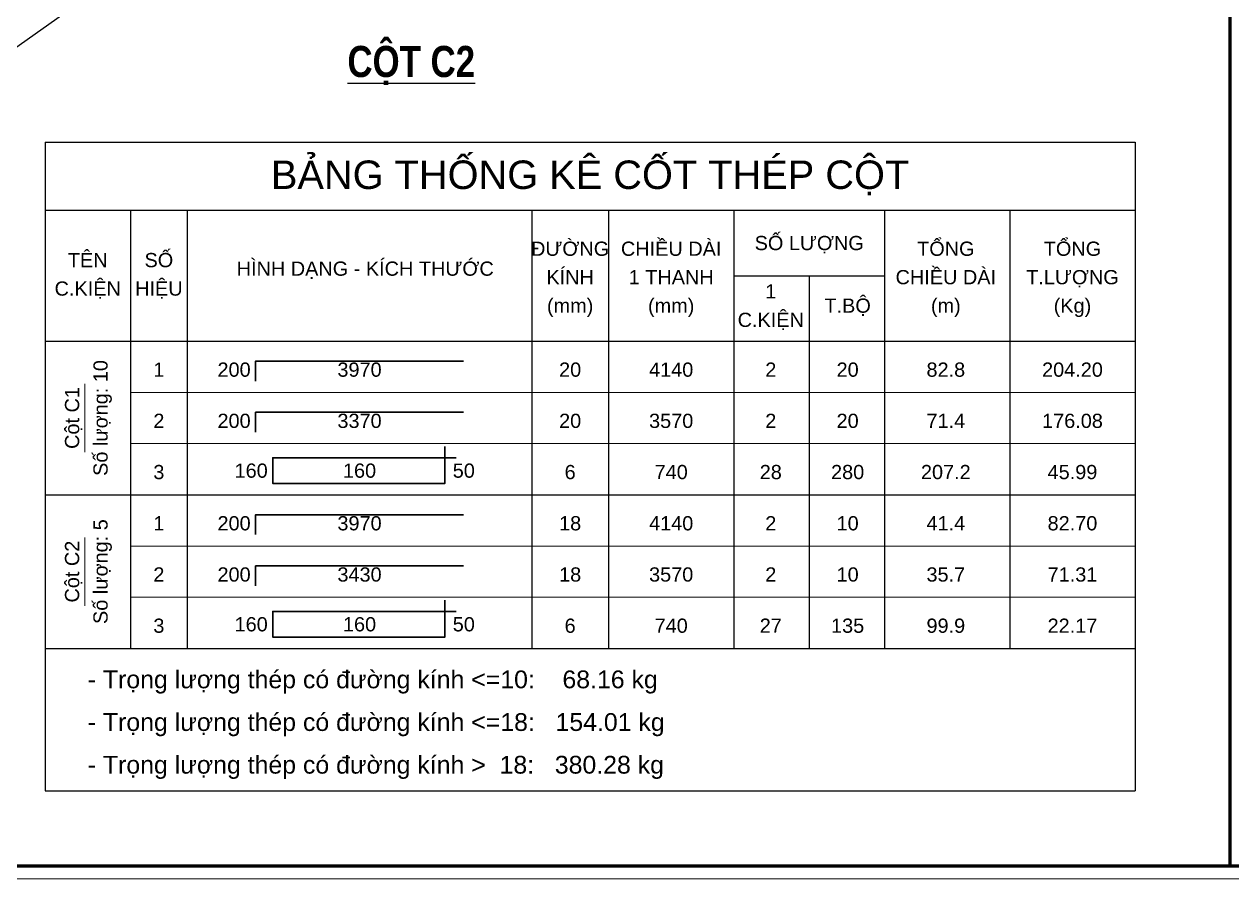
# Model space of a CAD drawing. Header units: millimetres. Extents: x -295047 to 263296, y -724756 to -308748.
# Drawn here: x -61011 to -53372, y -356485 to -351077 of the extents above; entities that cross this region are included whole.
import ezdxf
from ezdxf.enums import TextEntityAlignment as Align

# ---------------------------------------------------------------- set-up
doc = ezdxf.new("R2010")
doc.units = ezdxf.units.MM
doc.header["$MEASUREMENT"] = 0
doc.linetypes.add('HIDDEN', pattern=[0.375, 0.25, -0.125])
doc.layers.get('Defpoints').update_dxf_attribs({"color": 1})
doc.layers.add('KCS_Plotter', color=11, linetype='Continuous', plot=False)
for name, color, linetype, lineweight in [('Khungten_LCDI', 7, 'Continuous', 5), ('LC MANH DUT', 35, 'HIDDEN', 5), ('LC Net dam 1', 30, 'Continuous', 30), ('LC Net thay', 7, 'Continuous', 25), ('LC Text1', 3, 'Continuous', 20), ('LC Text2', 7, 'Continuous', 25)]:
    doc.layers.add(name, color=color, linetype=linetype, lineweight=lineweight)
doc.styles.add('Hoa', font='micross.ttf')
doc.styles.add('Khungten', font='VHAVAN.TTF', dxfattribs={"width": 0.9, "height": 5000})
doc.styles.add('LC 1', font='VHAVANB.TTF')
doc.styles.add('LC3', font='VHARIALB.TTF', dxfattribs={"width": 0.8})
doc.styles.add('Thuong', font='micross.ttf')
doc.styles.add('Title', font='VHBLACK.TTF', dxfattribs={"width": 0.8})

# ---------------------------------------------------------------- blocks, each defined once
blk = doc.blocks.new('lcdi KC')
at = {"layer": 'Defpoints', "lineweight": 0}
blk.add_lwpolyline([(-1200, -14850), (-1200, 14850), (40800, 14850), (40800, -14850)], close=True, dxfattribs=at)
at = {"layer": 'Khungten_LCDI', "color": 5, "lineweight": 60}
blk.add_line((36600, 14650), (36600, -14650), dxfattribs=at)
blk.add_lwpolyline([(0, -14650), (0, 14650), (40600, 14650), (40600, -14650)], close=True, dxfattribs=at)
at = {"color": 7, "style": 'Khungten', "width": 0.8}
for tag, p in [('REVISION', (39499, -10746)), ('NGAYHT', (39546, -11609))]:
    blk.add_attdef(tag, text='', height=200, dxfattribs=at).set_placement(p, align=Align.CENTER)
at = {"layer": 'LC Text1', "style": 'Title', "width": 1.485915}
for tag, p, p2 in [('TENBANVE1', (36913, -8886), (40339, -8886)), ('TENBANVE2', (36913, -9562), (40339, -9562))]:
    blk.add_attdef(tag, text='', height=250, dxfattribs=at).set_placement(p, p2, align=Align.FIT)
at = {"layer": 'LC Text1', "style": 'Title', "width": 0.7}
blk.add_attdef('SOBANVE', text='', height=250, dxfattribs=at).set_placement((39562, -13896), align=Align.CENTER)
blk = doc.blocks.new('TIEUDE1')
at = {"layer": 'LC Text2', "color": 7, "style": 'LC 1'}
blk.add_attdef('TIªU§Ò', text='', height=5, dxfattribs=at).set_placement((0, 0), align=Align.BOTTOM_CENTER)
blk.add_attdef('TL', text='', height=3, dxfattribs=at).set_placement((0, -2), align=Align.TOP_CENTER)

msp = doc.modelspace()

# ---------------------------------------------------------------- linework, layer by layer
at = {"layer": 'KCS_Plotter', "ltscale": 2}
msp.add_line((-68504.2, -356485.3), (-51704.2, -344605.3), dxfattribs=at)
at = {"layer": 'LC MANH DUT'}
for p, q in [((-60339.2, -353407), (-53984.3, -353407)), ((-60339.2, -353731.1), (-53984.3, -353731.1)), ((-60339.2, -354055.1), (-53984.3, -354055.1)), ((-60339.2, -354379.2), (-53984.3, -354379.2)), ((-60339.2, -354703.2), (-53984.3, -354703.2)), ((-60339.2, -355027.3), (-53984.3, -355027.3))]:
    msp.add_line(p, q, dxfattribs=at)
at = {"layer": 'LC Net dam 1'}
for points in [[(-59547.1, -353335), (-59547.1, -353209), (-58232.9, -353209)], [(-59547.1, -353659.1), (-59547.1, -353533), (-58232.9, -353533)], [(-58277.9, -353821.1), (-59439.1, -353821.1), (-59439.1, -353983.1), (-58350, -353983.1), (-58350, -353749.1)], [(-59547.1, -354307.2), (-59547.1, -354181.1), (-58232.9, -354181.1)], [(-59547.1, -354631.2), (-59547.1, -354505.2), (-58232.9, -354505.2)], [(-58277.9, -354793.2), (-59439.1, -354793.2), (-59439.1, -354955.3), (-58350, -354955.3), (-58350, -354721.2)]]:
    msp.add_lwpolyline(points, dxfattribs=at)
at = {"layer": 'LC Net thay'}
for p, q in [((-60879.3, -351822.8), (-53984.3, -351822.8)), ((-60879.3, -351822.8), (-60879.3, -355927.4)), ((-53984.3, -351822.8), (-53984.3, -355927.4)), ((-60879.3, -352254.9), (-53984.3, -352254.9)), ((-60339.2, -352254.9), (-60339.2, -355027.3)), ((-59979.2, -352254.9), (-59979.2, -355027.3)), ((-57800.9, -352254.9), (-57800.9, -355027.3)), ((-57314.8, -352254.9), (-57314.8, -355027.3)), ((-56522.7, -352254.9), (-56522.7, -355027.3)), ((-55568.6, -352254.9), (-55568.6, -355027.3)), ((-54776.4, -352254.9), (-54776.4, -355027.3)), ((-56522.7, -352668.9), (-55568.6, -352668.9)), ((-56045.6, -352668.9), (-56045.6, -355027.3)), ((-60879.3, -353083), (-53984.3, -353083)), ((-60879.3, -354055.1), (-53984.3, -354055.1)), ((-60879.3, -355027.3), (-53984.3, -355027.3)), ((-60879.3, -355027.3), (-53984.3, -355027.3)), ((-60879.3, -355927.4), (-53984.3, -355927.4))]:
    msp.add_line(p, q, dxfattribs=at)
at = {"layer": 'LC Text1'}
for p, q in [((-60627.3, -353785.1), (-60627.3, -353353)), ((-60627.3, -354757.2), (-60627.3, -354325.2))]:
    msp.add_line(p, q, dxfattribs=at)

# ---------------------------------------------------------------- block references
at = {"layer": 'LC Net thay', "xscale": 0.3999999999995694, "yscale": 0.3999999999995694, "zscale": 0.3999999999995694}
msp.add_blockref('lcdi KC', (-68024.2, -350545.3), dxfattribs=at)
at = {"layer": 'LC Text2'}
ref = msp.add_blockref('TIEUDE1', (-58562.8, -351470.8), dxfattribs=dict(at, xscale=40, yscale=40, zscale=40))
ref.add_attrib('TIªU§Ò', '%%UCéT C2', dxfattribs={"color": 7, "height": 196.98, "style": 'LC3', "width": 0.8}).set_placement((-58562.8, -351470.8), align=Align.BOTTOM_CENTER)

# ---------------------------------------------------------------- texts
at = {"layer": 'LC Text1', "color": 4, "style": 'Hoa'}
msp.add_text('BẢNG THỐNG KÊ CỐT THÉP CỘT', height=180.026, dxfattribs=at).set_placement((-57431.8, -352119.8), align=Align.CENTER)
at = {"layer": 'LC Text1'}
for s, height, style, p in [('SỐ LƯỢNG', 90.01, 'Hoa', (-56045.6, -352506.9)), ('ĐƯỜNG', 90.01, 'Hoa', (-57557.8, -352542.9)), ('CHIỀU DÀI', 90.01, 'Hoa', (-56918.7, -352542.9)), ('TỔNG', 90.01, 'Hoa', (-55181.5, -352542.9)), ('TỔNG', 90.01, 'Hoa', (-54380.4, -352542.9)), ('TÊN', 90.01, 'Hoa', (-60609.3, -352614.9)), ('SỐ', 90.01, 'Hoa', (-60159.2, -352614.9)), ('HÌNH DẠNG - KÍCH THƯỚC', 90.013, 'Hoa', (-58854, -352668.9)), ('KÍNH', 90.01, 'Hoa', (-57557.8, -352722.9)), ('CHIỀU DÀI', 90.01, 'Hoa', (-55181.5, -352722.9)), ('C.KIỆN', 90.01, 'Hoa', (-60609.3, -352794.9)), ('HIỆU', 90.01, 'Hoa', (-60159.2, -352794.9)), ('1 THANH', 90.01, 'Hoa', (-56918.7, -352722.9)), ('T.LƯỢNG', 90.01, 'Hoa', (-54380.4, -352722.9)), ('1', 90, 'Hoa', (-56288.7, -352812.9)), ('(mm)', 90.01, 'Thuong', (-57557.8, -352903)), ('(mm)', 90.01, 'Thuong', (-56918.7, -352903)), ('T.BỘ', 90.01, 'Hoa', (-55802.6, -352903)), ('(m)', 90.01, 'Thuong', (-55181.5, -352903)), ('(Kg)', 90.01, 'Thuong', (-54380.4, -352903)), ('C.KIỆN', 90.01, 'Hoa', (-56288.7, -352993))]:
    msp.add_text(s, height=height, dxfattribs=dict(at, style=style)).set_placement(p, align=Align.CENTER)
at = {"layer": 'LC Text1', "style": 'Hoa'}
for s, height, p in [('Số lượng: 10', 90.013, (-60483.3, -353569.1)), ('Cột C1', 90.01, (-60663.3, -353569.1)), ('Số lượng: 5', 90.013, (-60483.3, -354541.2)), ('Cột C2', 90.01, (-60663.3, -354541.2))]:
    msp.add_text(s, height=height, rotation=90.00021, dxfattribs=at).set_placement(p, align=Align.CENTER)
for s, height, p in [('1', 90, (-60159.2, -353335)), ('3970', 90.01, (-58890, -353335)), ('20', 90.01, (-57557.8, -353335)), ('2', 90, (-60159.2, -353659.1)), ('3370', 90.01, (-58890, -353659.1)), ('20', 90.01, (-57557.8, -353659.1)), ('3', 90, (-60159.2, -353983.1)), ('160', 90.01, (-58890, -353974.1)), ('6', 90, (-57557.8, -353983.1)), ('1', 90, (-60159.2, -354307.2)), ('3970', 90.01, (-58890, -354307.2)), ('18', 90.01, (-57557.8, -354307.2)), ('2', 90, (-60159.2, -354631.2)), ('3430', 90.01, (-58890, -354631.2)), ('18', 90.01, (-57557.8, -354631.2)), ('160', 90.01, (-58890, -354946.3)), ('3', 90, (-60159.2, -354955.3)), ('6', 90, (-57557.8, -354955.3))]:
    msp.add_text(s, height=height, dxfattribs=at).set_placement(p, align=Align.BOTTOM_CENTER)
for s, p in [('200', (-59578.6, -353335)), ('200', (-59578.6, -353659.1)), ('160', (-59470.6, -353974.1)), ('200', (-59578.6, -354307.2)), ('200', (-59578.6, -354631.2)), ('160', (-59470.6, -354946.3))]:
    msp.add_text(s, height=90.01, dxfattribs=at).set_placement(p, align=Align.BOTTOM_RIGHT)
at = {"layer": 'LC Text1', "color": 7, "style": 'Hoa'}
for s, height, p in [('4140', 90.01, (-56918.7, -353335)), ('2', 90, (-56288.7, -353335)), ('20', 90.01, (-55802.6, -353335)), ('82.8', 90.01, (-55181.5, -353335)), ('204.20', 90.01, (-54380.4, -353335)), ('3570', 90.01, (-56918.7, -353659.1)), ('2', 90, (-56288.7, -353659.1)), ('20', 90.01, (-55802.6, -353659.1)), ('71.4', 90.01, (-55181.5, -353659.1)), ('176.08', 90.01, (-54380.4, -353659.1)), ('740', 90.01, (-56918.7, -353983.1)), ('28', 90.01, (-56288.7, -353983.1)), ('280', 90.01, (-55802.6, -353983.1)), ('207.2', 90.01, (-55181.5, -353983.1)), ('45.99', 90.01, (-54380.4, -353983.1)), ('4140', 90.01, (-56918.7, -354307.2)), ('2', 90, (-56288.7, -354307.2)), ('10', 90.01, (-55802.6, -354307.2)), ('41.4', 90.01, (-55181.5, -354307.2)), ('82.70', 90.01, (-54380.4, -354307.2)), ('3570', 90.01, (-56918.7, -354631.2)), ('2', 90, (-56288.7, -354631.2)), ('10', 90.01, (-55802.6, -354631.2)), ('35.7', 90.01, (-55181.5, -354631.2)), ('71.31', 90.01, (-54380.4, -354631.2)), ('740', 90.01, (-56918.7, -354955.3)), ('27', 90.01, (-56288.7, -354955.3)), ('135', 90.01, (-55802.6, -354955.3)), ('99.9', 90.01, (-55181.5, -354955.3)), ('22.17', 90.01, (-54380.4, -354955.3))]:
    msp.add_text(s, height=height, dxfattribs=at).set_placement(p, align=Align.BOTTOM_CENTER)
at = {"layer": 'LC Text1', "style": 'Hoa'}
for p in [(-58300.4, -353974.1), (-58300.4, -354946.3)]:
    msp.add_text('50', height=90.01, dxfattribs=at).set_placement(p, align=Align.BOTTOM_LEFT)
for s, p in [('- Trọng lượng thép có đường kính <=10:    68.16 kg', (-60609.3, -355279.3)), ('- Trọng lượng thép có đường kính <=18:   154.01 kg', (-60609.3, -355549.3)), ('- Trọng lượng thép có đường kính >  18:   380.28 kg', (-60609.3, -355819.4))]:
    msp.add_text(s, height=112.516, dxfattribs=at).set_placement(p)

doc.saveas('drawing.dxf')
